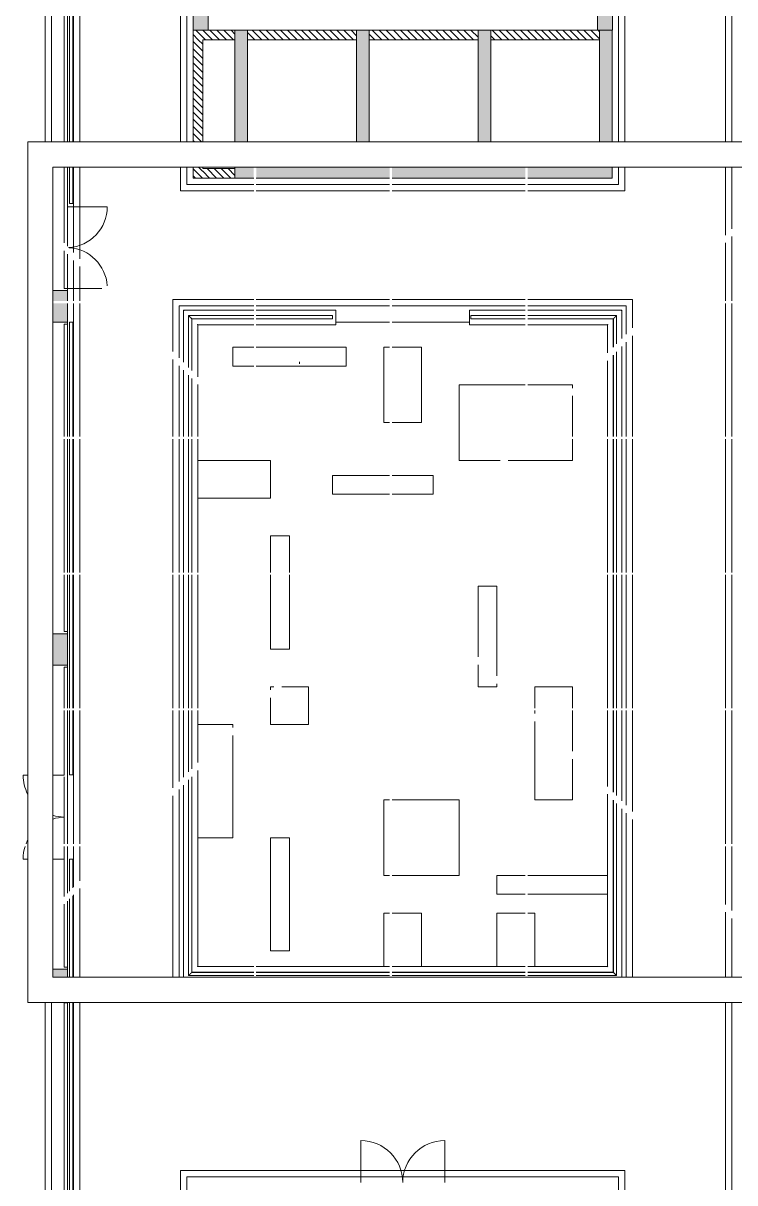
# Model space of a CAD drawing. Header units: millimetres. Extents: x -106145 to 154907, y -84585 to 152038.
# Drawn here: x 8336 to 25314, y 5014 to 32672 of the extents above; entities that cross this region are included whole.
import ezdxf

# ---------------------------------------------------------------- set-up
doc = ezdxf.new("R2010")
doc.units = ezdxf.units.MM
for name, color, linetype, lineweight in [('A-DOOR', 31, 'Continuous', 5), ('A-FLOR', 192, 'Continuous', 5), ('A-FLOR-HRAL', 11, 'Continuous', 5), ('A-GLAZ', 151, 'Continuous', 5), ('A-GLAZ-CWMG', 51, 'Continuous', 5), ('A-WALL', 113, 'Continuous', 5), ('A-WALL-PATT', 111, 'Continuous', 5), ('S-COLS', 52, 'Continuous', 5)]:
    doc.layers.add(name, color=color, linetype=linetype, lineweight=lineweight)
pattern_1 = [(315, (0, 0), (84.18955, 84.18955), [])]

# ---------------------------------------------------------------- blocks, each defined once
blk = doc.blocks.new('Top Rail Type - Top Rail_Internal_-5592937-Site Plan')
at = {"layer": 'A-FLOR-HRAL', "color": 41}
for p, q in [((13838, 21698), (12281, 21698)), ((12281, 21698), (12281, 20463)), ((12358, 21622), (13838, 21622)), ((12358, 20386), (12358, 21622)), ((15714, 21698), (13898, 21698)), ((13898, 21622), (15714, 21622)), ((20315, 21698), (19019, 21698)), ((19019, 21622), (20315, 21622)), ((22492, 21698), (20374, 21698)), ((20374, 21622), (22416, 21622)), ((22416, 21622), (22416, 20947)), ((22492, 21023), (22492, 21698)), ((22416, 20758), (22416, 18811)), ((22492, 18811), (22492, 20834)), ((12281, 20273), (12281, 18811)), ((12358, 18811), (12358, 20197)), ((12281, 18751), (12281, 15573)), ((12358, 15573), (12358, 18751)), ((22416, 18751), (22416, 15573)), ((22492, 15573), (22492, 18751)), ((12281, 15513), (12281, 12334)), ((12358, 12334), (12358, 15513)), ((22416, 15513), (22416, 12334)), ((22492, 12334), (22492, 15513)), ((12281, 12275), (12281, 10813)), ((12358, 10889), (12358, 12275)), ((22416, 12275), (22416, 10328)), ((22492, 10252), (22492, 12275)), ((12281, 10623), (12281, 5957)), ((12358, 6033), (12358, 10699)), ((22416, 10139), (22416, 6033)), ((22492, 5957), (22492, 10062)), ((12281, 5957), (13838, 5957)), ((13838, 6033), (12358, 6033)), ((17077, 6033), (13898, 6033)), ((13898, 5957), (17077, 5957)), ((20315, 6033), (17136, 6033)), ((17136, 5957), (20315, 5957)), ((22416, 6033), (20374, 6033)), ((20374, 5957), (22492, 5957))]:
    blk.add_line(p, q, dxfattribs=at)
at = {"layer": 'A-FLOR-HRAL', "color": 41, "flags": 128}
for points in [[(15714, 21698), (15714, 21697), (15714, 21695), (15714, 21691), (15714, 21686), (15714, 21679), (15714, 21672), (15714, 21664), (15714, 21656), (15714, 21648), (15714, 21641), (15714, 21635), (15714, 21629), (15714, 21625), (15714, 21623), (15714, 21622)], [(19019, 21622), (19019, 21623), (19019, 21625), (19019, 21629), (19019, 21635), (19019, 21641), (19019, 21648), (19019, 21656), (19019, 21664), (19019, 21672), (19019, 21679), (19019, 21686), (19019, 21691), (19019, 21695), (19019, 21697), (19019, 21698)]]:
    blk.add_lwpolyline(points, dxfattribs=at)
at = {"layer": 'A-FLOR-HRAL', "color": 41}
for points in [[(12281, 21698), (12281, 21698), (12282, 21698), (12284, 21695), (12288, 21692), (12291, 21688), (12294, 21686), (12297, 21683), (12300, 21679), (12304, 21676), (12308, 21672), (12312, 21668), (12315, 21664), (12319, 21660), (12323, 21656), (12327, 21652), (12331, 21648), (12335, 21645), (12339, 21641), (12342, 21638), (12345, 21635), (12348, 21632), (12351, 21628), (12354, 21625), (12357, 21623), (12358, 21622), (12358, 21622)], [(22492, 21698), (22492, 21698), (22491, 21698), (22489, 21695), (22485, 21692), (22482, 21688), (22479, 21686), (22476, 21683), (22473, 21679), (22469, 21676), (22466, 21672), (22462, 21668), (22458, 21664), (22454, 21660), (22450, 21656), (22446, 21652), (22442, 21648), (22438, 21645), (22435, 21641), (22431, 21638), (22428, 21635), (22425, 21632), (22422, 21628), (22419, 21625), (22416, 21623), (22416, 21622), (22416, 21622)], [(12281, 5957), (12281, 5957), (12282, 5958), (12284, 5960), (12288, 5963), (12291, 5967), (12294, 5970), (12297, 5973), (12300, 5976), (12304, 5980), (12308, 5983), (12312, 5987), (12315, 5991), (12319, 5995), (12323, 5999), (12327, 6003), (12331, 6007), (12335, 6011), (12339, 6014), (12342, 6018), (12345, 6021), (12348, 6023), (12351, 6027), (12354, 6030), (12357, 6033), (12358, 6033), (12358, 6033)], [(22492, 5957), (22492, 5957), (22491, 5958), (22489, 5960), (22485, 5963), (22482, 5967), (22479, 5970), (22476, 5973), (22473, 5976), (22469, 5980), (22466, 5983), (22462, 5987), (22458, 5991), (22454, 5995), (22450, 5999), (22446, 6003), (22442, 6007), (22438, 6011), (22435, 6014), (22431, 6018), (22428, 6021), (22425, 6023), (22422, 6027), (22419, 6030), (22416, 6033), (22416, 6033), (22416, 6033)]]:
    blk.add_open_spline(points, degree=3, knots=[0, 0, 0, 0, 0.066667, 0.133333, 0.2, 0.233333, 0.266667, 0.3, 0.333333, 0.366667, 0.4, 0.433333, 0.466667, 0.5, 0.533333, 0.566667, 0.6, 0.633333, 0.666667, 0.7, 0.733333, 0.766667, 0.8, 0.866667, 0.933333, 1, 1, 1, 1], dxfattribs=at)
blk = doc.blocks.new('Top Rail Type - Top Rail_Internal_-V54-Site Plan')
at = {"layer": 'A-FLOR-HRAL', "color": 41}
for p, q in [((12281, 21699), (12281, 20463)), ((13838, 21699), (12281, 21699)), ((12358, 21621), (12358, 20386)), ((13838, 21621), (12358, 21621)), ((15714, 21699), (13898, 21699)), ((15714, 21621), (13898, 21621)), ((20315, 21699), (19019, 21699)), ((20315, 21621), (19019, 21621)), ((22492, 21699), (20374, 21699)), ((22415, 21621), (20374, 21621)), ((22415, 20947), (22415, 21621)), ((22492, 21024), (22492, 21699)), ((22415, 18811), (22415, 20757)), ((22492, 18811), (22492, 20834)), ((12281, 20274), (12281, 18811)), ((12358, 20196), (12358, 18811)), ((12281, 18751), (12281, 15573)), ((12358, 18751), (12358, 15573)), ((22415, 15573), (22415, 18751)), ((22492, 15573), (22492, 18751)), ((12281, 15513), (12281, 12334)), ((12358, 15513), (12358, 12334)), ((22415, 12334), (22415, 15513)), ((22492, 12334), (22492, 15513)), ((12281, 12275), (12281, 10812)), ((12358, 12275), (12358, 10890)), ((22415, 10329), (22415, 12275)), ((22492, 10251), (22492, 12275)), ((12281, 10623), (12281, 5956)), ((12358, 10700), (12358, 6034)), ((22415, 6034), (22415, 10139)), ((22492, 5956), (22492, 10062)), ((12281, 5956), (13838, 5956)), ((12358, 6034), (13838, 6034)), ((13898, 6034), (17077, 6034)), ((13898, 5956), (17077, 5956)), ((17136, 6034), (20315, 6034)), ((17136, 5956), (20315, 5956)), ((20374, 6034), (22415, 6034)), ((20374, 5956), (22492, 5956))]:
    blk.add_line(p, q, dxfattribs=at)
blk = doc.blocks.new('Rectangular Mullion - 50 x 75mm-14683533-Site Plan')
at = {"layer": 'A-GLAZ-CWMG', "color": 41}
for p, q in [((9314, 10160), (9314, 11425)), ((9389, 11425), (9389, 10160)), ((9389, 10160), (9314, 10160))]:
    blk.add_line(p, q, dxfattribs=at)
blk = doc.blocks.new('Rectangular Mullion - 50 x 75mm-14683521-Site Plan')
at = {"layer": 'A-GLAZ-CWMG', "color": 41}
for p, q in [((9314, 13096), (9314, 14693)), ((9389, 14693), (9389, 13096)), ((9314, 12735), (9314, 13037)), ((9389, 13037), (9389, 12735))]:
    blk.add_line(p, q, dxfattribs=at)
blk = doc.blocks.new('Rectangular Mullion - 50 x 75mm-14683510-Site Plan')
at = {"layer": 'A-GLAZ-CWMG', "color": 41}
for p, q in [((9314, 14735), (9314, 16050)), ((9389, 16050), (9389, 14735))]:
    blk.add_line(p, q, dxfattribs=at)
blk = doc.blocks.new('Rectangular Mullion - 50 x 75mm-16183546-Site Plan')
at = {"layer": 'A-GLAZ-CWMG', "color": 41}
for p, q in [((9314, 5123), (9314, 6273)), ((9389, 6273), (9389, 5123))]:
    blk.add_line(p, q, dxfattribs=at)
blk = doc.blocks.new('M_Door-Curtain-Wall-Double-Glass - M_Door-Curtain-Wall-Double-Glass-14620625-Site Plan')
at = {"layer": 'A-DOOR', "color": 41}
for p, q in [((-1000, 50.8), (-1000, 1050.8)), ((1000, 50.8), (1000, 1050.8))]:
    blk.add_line(p, q, dxfattribs=at)
for centre, start, end in [((-1000, 50.8), 0, 90), ((1000, 50.8), 90, 180)]:
    blk.add_arc(centre, 1000, start, end, dxfattribs=at)
blk = doc.blocks.new('Rectangular Mullion - 50 x 75mm-16183593-Site Plan')
at = {"layer": 'A-GLAZ-CWMG', "color": 41}
for p, q in [((9314, 18160), (9314, 18953)), ((9389, 18953), (9389, 18160)), ((9389, 18160), (9314, 18160))]:
    blk.add_line(p, q, dxfattribs=at)
blk = doc.blocks.new('Rectangular Mullion - 50 x 75mm-V62-Site Plan')
at = {"layer": 'A-GLAZ-CWMG', "color": 41}
for p, q in [((9314, 27430), (9314, 28295)), ((9389, 28295), (9389, 27355)), ((9314, 26345), (9314, 27240)), ((9389, 27165), (9389, 26345)), ((9389, 26345), (9314, 26345))]:
    blk.add_line(p, q, dxfattribs=at)
blk = doc.blocks.new('Rectangular Mullion - 50 x 75mm-V63-Site Plan')
at = {"layer": 'A-GLAZ-CWMG', "color": 41}
for p, q in [((9314, 22811), (9314, 23553)), ((9389, 23553), (9389, 22811)), ((9314, 22403), (9314, 22751)), ((9389, 22751), (9389, 22403))]:
    blk.add_line(p, q, dxfattribs=at)
blk = doc.blocks.new('Walls 75 - Walls 50-8505610-Site Plan')
at = {"layer": 'A-WALL-PATT'}
blk.add_hatch(color=90, dxfattribs=at).paths.add_polyline_path([(12409, 28505), (12748, 28505), (12748, 34505), (12389, 34505), (12389, 28505)], flags=0)
at = {"layer": 'A-WALL', "color": 41}
for p, q in [((12389, 28505), (12389, 34505)), ((12748, 34505), (12748, 28505))]:
    blk.add_line(p, q, dxfattribs=at)
blk = doc.blocks.new('Walls 76 - Walls 50-8505631-Site Plan')
at = {"layer": 'A-WALL-PATT'}
blk.add_hatch(color=90, dxfattribs=at).paths.add_polyline_path([(22035, 28505), (22394, 28505), (22394, 34505), (22035, 34505), (22035, 29106)], flags=0)
at = {"layer": 'A-WALL', "color": 41}
for p, q in [((22035, 28505), (22035, 34505)), ((22389, 34505), (22394, 34505)), ((22394, 34505), (22394, 28505)), ((22389, 28505), (22394, 28505))]:
    blk.add_line(p, q, dxfattribs=at)
blk = doc.blocks.new('Floors 3 - Floors 2-8514447-Site Plan')
at = {"layer": 'A-FLOR', "color": 41}
for p, q in [((13838, 21825), (12159, 21825)), ((12159, 21825), (12159, 20585)), ((15797, 21825), (13898, 21825)), ((15797, 21825), (15797, 21815)), ((15797, 21815), (15797, 21490)), ((20315, 21825), (18981, 21825)), ((18981, 21815), (18981, 21825)), ((18981, 21815), (18981, 21490)), ((22619, 21825), (20374, 21825)), ((22619, 21150), (22619, 21825)), ((12504, 21480), (13838, 21480)), ((12504, 20240), (12504, 21480)), ((13898, 21480), (15797, 21480)), ((15797, 21490), (15797, 21480)), ((18981, 21480), (18981, 21490)), ((18981, 21480), (20315, 21480)), ((20374, 21480), (22274, 21480)), ((22274, 21480), (22274, 20808)), ((22619, 18811), (22619, 20961)), ((22274, 20616), (22274, 18811)), ((12159, 20396), (12159, 18811)), ((12504, 18811), (12504, 20051)), ((12159, 18751), (12159, 15573)), ((12504, 15573), (12504, 18751)), ((22274, 18751), (22274, 15573)), ((22619, 15573), (22619, 18751)), ((12159, 15513), (12159, 12334)), ((12504, 12334), (12504, 15513)), ((22274, 15513), (22274, 12334)), ((22619, 12334), (22619, 15513)), ((12159, 12275), (12159, 10690)), ((12504, 11035), (12504, 12275)), ((22274, 12275), (22274, 10470)), ((22619, 10125), (22619, 12275)), ((12504, 6175), (12504, 10846)), ((12159, 10501), (12159, 5915)), ((22274, 10281), (22274, 6175)), ((22619, 5915), (22619, 9936)), ((13838, 6175), (12504, 6175)), ((17077, 6175), (13898, 6175)), ((20315, 6175), (17136, 6175)), ((22274, 6175), (20374, 6175))]:
    blk.add_line(p, q, dxfattribs=at)
for points, knots in [([(12159, 21825), (12159, 21825), (12159, 21825), (12159, 21824), (12160, 21824), (12161, 21823), (12161, 21823), (12162, 21822), (12163, 21821), (12164, 21820), (12164, 21820), (12165, 21819), (12167, 21817), (12168, 21816), (12169, 21815)], [0.5, 0.5, 0.5, 0.5, 0.5833333, 0.625, 0.6666667, 0.7083333, 0.7291667, 0.75, 0.7916667, 0.8333333, 0.8541667, 0.875, 0.9166667, 1, 1, 1, 1]), ([(22619, 21825), (22619, 21825), (22619, 21825), (22618, 21824), (22617, 21824), (22617, 21823), (22616, 21823), (22616, 21822), (22615, 21821), (22614, 21820), (22613, 21820), (22612, 21819), (22611, 21817), (22610, 21816), (22609, 21815)], [0.5, 0.5, 0.5, 0.5, 0.5833333, 0.625, 0.6666667, 0.7083333, 0.7291667, 0.75, 0.7916667, 0.8333333, 0.8541667, 0.875, 0.9166667, 1, 1, 1, 1]), ([(12494, 21490), (12495, 21489), (12496, 21488), (12498, 21486), (12499, 21485), (12499, 21485), (12500, 21484), (12501, 21483), (12501, 21483), (12502, 21482), (12502, 21481), (12503, 21481), (12504, 21480), (12504, 21480), (12504, 21480)], [0, 0, 0, 0, 0.0833333, 0.125, 0.1666667, 0.1875, 0.2083333, 0.25, 0.2708333, 0.2916667, 0.3333333, 0.375, 0.4166667, 0.5, 0.5, 0.5, 0.5]), ([(22284, 21490), (22283, 21489), (22282, 21488), (22280, 21486), (22279, 21485), (22278, 21485), (22277, 21484), (22277, 21483), (22276, 21483), (22276, 21482), (22275, 21481), (22274, 21481), (22274, 21480), (22274, 21480), (22274, 21480)], [0, 0, 0, 0, 0.0833333, 0.125, 0.1666667, 0.1875, 0.2083333, 0.25, 0.2708333, 0.2916667, 0.3333333, 0.375, 0.4166667, 0.5, 0.5, 0.5, 0.5]), ([(12494, 6165), (12495, 6166), (12496, 6167), (12498, 6169), (12499, 6170), (12499, 6171), (12500, 6171), (12501, 6172), (12501, 6173), (12502, 6173), (12502, 6174), (12503, 6174), (12504, 6175), (12504, 6175), (12504, 6175)], [0, 0, 0, 0, 0.0833333, 0.125, 0.1666667, 0.1875, 0.2083333, 0.25, 0.2708333, 0.2916667, 0.3333333, 0.375, 0.4166667, 0.5, 0.5, 0.5, 0.5]), ([(22284, 6165), (22283, 6166), (22282, 6167), (22280, 6169), (22279, 6170), (22278, 6171), (22277, 6171), (22277, 6172), (22276, 6173), (22276, 6173), (22275, 6174), (22274, 6174), (22274, 6175), (22274, 6175), (22274, 6175)], [0, 0, 0, 0, 0.0833333, 0.125, 0.1666667, 0.1875, 0.2083333, 0.25, 0.2708333, 0.2916667, 0.3333333, 0.375, 0.4166667, 0.5, 0.5, 0.5, 0.5])]:
    blk.add_open_spline(points, degree=3, knots=knots, dxfattribs=at)
blk = doc.blocks.new('Rectangular Mullion - 50 x 75mm-V64-Site Plan')
at = {"layer": 'A-GLAZ-CWMG', "color": 41}
for p, q in [((9314, 29839), (9314, 30595)), ((9389, 30595), (9389, 29839))]:
    blk.add_line(p, q, dxfattribs=at)
blk = doc.blocks.new('Rectangular Mullion - 50 x 75mm-16183557-Site Plan')
at = {"layer": 'A-GLAZ-CWMG', "color": 41}
for p, q in [((9314, 9310), (9389, 9310)), ((9314, 8573), (9314, 9310)), ((9389, 9310), (9389, 8573))]:
    blk.add_line(p, q, dxfattribs=at)
blk = doc.blocks.new('Rectangular Mullion - 50 x 75mm-14683534-Site Plan')
at = {"layer": 'A-GLAZ-CWMG', "color": 41}
for p, q in [((9314, 11845), (9314, 12735)), ((9389, 12735), (9389, 11920)), ((9314, 11425), (9314, 11656)), ((9389, 11731), (9389, 11425))]:
    blk.add_line(p, q, dxfattribs=at)
blk = doc.blocks.new('Rectangular Mullion - 50 x 75mm-V84-Site Plan')
at = {"layer": 'A-GLAZ-CWMG', "color": 41}
for p, q in [((9314, 19572), (9314, 20103)), ((9389, 20103), (9389, 19572)), ((9314, 18953), (9314, 19513)), ((9389, 19513), (9389, 18953))]:
    blk.add_line(p, q, dxfattribs=at)
blk = doc.blocks.new('Rectangular Mullion - 50 x 75mm-14683511-Site Plan')
at = {"layer": 'A-GLAZ-CWMG', "color": 41}
for p, q in [((9314, 17310), (9389, 17310)), ((9314, 16334), (9314, 17310)), ((9389, 17310), (9389, 16334)), ((9314, 16050), (9314, 16275)), ((9389, 16275), (9389, 16050))]:
    blk.add_line(p, q, dxfattribs=at)
blk = doc.blocks.new('Top Rail Type - Top Rail_Internal_-14625987-Site Plan')
at = {"layer": 'A-FLOR-HRAL', "color": 41}
for p, q in [((9441, 8735), (9441, 7973)), ((9517, 8049), (9517, 8735)), ((9441, 7783), (9441, 5915)), ((9517, 5915), (9517, 7859)), ((9441, 5315), (9441, -1965)), ((9517, -1965), (9517, 5315))]:
    blk.add_line(p, q, dxfattribs=at)
at = {"layer": 'A-FLOR-HRAL', "color": 41, "flags": 128}
for points in [[(9441, 8735), (9442, 8735), (9444, 8735), (9448, 8735), (9454, 8735), (9460, 8735), (9467, 8735), (9475, 8735), (9483, 8735), (9491, 8735), (9498, 8735), (9505, 8735), (9510, 8735), (9514, 8735), (9516, 8735), (9517, 8735)], [(9517, -1965), (9516, -1965), (9514, -1965), (9510, -1965), (9505, -1965), (9498, -1965), (9491, -1965), (9483, -1965), (9475, -1965), (9467, -1965), (9460, -1965), (9454, -1965), (9448, -1965), (9444, -1965), (9442, -1965), (9441, -1965)]]:
    blk.add_lwpolyline(points, dxfattribs=at)
blk = doc.blocks.new('Top Rail Type - Top Rail_Internal_-V86-Site Plan')
at = {"layer": 'A-FLOR-HRAL', "color": 41}
for p, q in [((9440, 7972), (9440, 8735)), ((9518, 8049), (9518, 8735)), ((9440, 5915), (9440, 7782)), ((9518, 5915), (9518, 7860)), ((9440, -1965), (9440, 5315)), ((9518, -1965), (9518, 5315))]:
    blk.add_line(p, q, dxfattribs=at)
blk = doc.blocks.new('Top Rail Type - Top Rail_Internal_-14626234-Site Plan')
at = {"layer": 'A-FLOR-HRAL', "color": 41}
for p, q in [((9441, 21545), (9441, 18811)), ((9517, 18811), (9517, 21545)), ((9441, 18751), (9441, 15573)), ((9517, 15573), (9517, 18751)), ((9441, 15513), (9441, 12334)), ((9517, 12334), (9517, 15513)), ((9441, 12275), (9441, 10745)), ((9517, 10745), (9517, 12275))]:
    blk.add_line(p, q, dxfattribs=at)
at = {"layer": 'A-FLOR-HRAL', "color": 41, "flags": 128}
for points in [[(9441, 21545), (9442, 21545), (9444, 21545), (9448, 21545), (9454, 21545), (9460, 21545), (9467, 21545), (9475, 21545), (9483, 21545), (9491, 21545), (9498, 21545), (9505, 21545), (9510, 21545), (9514, 21545), (9516, 21545), (9517, 21545)], [(9517, 10745), (9516, 10745), (9514, 10745), (9510, 10745), (9505, 10745), (9498, 10745), (9491, 10745), (9483, 10745), (9475, 10745), (9467, 10745), (9460, 10745), (9454, 10745), (9448, 10745), (9444, 10745), (9442, 10745), (9441, 10745)]]:
    blk.add_lwpolyline(points, dxfattribs=at)
blk = doc.blocks.new('Top Rail Type - Top Rail_Internal_-V87-Site Plan')
at = {"layer": 'A-FLOR-HRAL', "color": 41}
for p, q in [((9440, 18811), (9440, 21545)), ((9518, 18811), (9518, 21545)), ((9440, 15573), (9440, 18751)), ((9518, 15573), (9518, 18751)), ((9440, 12334), (9440, 15513)), ((9518, 12334), (9518, 15513)), ((9440, 10745), (9440, 12275)), ((9518, 10745), (9518, 12275))]:
    blk.add_line(p, q, dxfattribs=at)
blk = doc.blocks.new('M_Door-Curtain-Wall-Double-Storefront - M_Door-Curtain-Wall-Double-Storefront-16183676-Site Plan')
at = {"layer": 'A-DOOR', "color": 41}
for p, q in [((-975, 37), (-975, 991)), ((975, 37), (975, 858))]:
    blk.add_line(p, q, dxfattribs=at)
for centre, start, end in [((-975, 16), 3.033, 90), ((975, 16), 93.8033, 176.1967)]:
    blk.add_arc(centre, 975, start, end, dxfattribs=at)
blk = doc.blocks.new('Rectangular Mullion - 50 x 75mm-V88-Site Plan')
at = {"layer": 'A-GLAZ-CWMG', "color": 41}
for p, q in [((9314, 28295), (9314, 29239)), ((9389, 29239), (9389, 28295))]:
    blk.add_line(p, q, dxfattribs=at)
blk = doc.blocks.new('M_Door-Curtain-Wall-Double-Storefront - M_Door-Curtain-Wall-Double-Storefront-16183677-Site Plan')
at = {"layer": 'A-DOOR', "color": 41}
for p, q in [((-1000, -37), (-1000, -308)), ((1000, -37), (1000, -308)), ((-1000, -908), (-1000, -1016)), ((1000, -908), (1000, -1016))]:
    blk.add_line(p, q, dxfattribs=at)
for centre, start, end in [((-1000, -16), 342.8765, 358.7317), ((1000, -16), 181.2683, 197.1235), ((-1000, -16), 270, 296.6112), ((1000, -16), 243.3888, 248.7072), ((1000, -16), 252.3104, 270)]:
    blk.add_arc(centre, 1000, start, end, dxfattribs=at)
blk = doc.blocks.new('Rectangular Mullion - 50 x 75mm-16183586-Site Plan')
at = {"layer": 'A-GLAZ-CWMG', "color": 41}
for p, q in [((9314, 25495), (9389, 25495)), ((9314, 24703), (9314, 25495)), ((9389, 25495), (9389, 24703))]:
    blk.add_line(p, q, dxfattribs=at)
blk = doc.blocks.new('Top Rail Type - Top Rail_Internal_-14695291-Site Plan')
at = {"layer": 'A-FLOR-HRAL', "color": 41}
for p, q in [((9441, 29435), (9441, 25839)), ((9517, 25839), (9517, 29435)), ((9441, 25239), (9441, 24370)), ((9517, 24370), (9517, 25239))]:
    blk.add_line(p, q, dxfattribs=at)
at = {"layer": 'A-FLOR-HRAL', "color": 41, "flags": 128}
for points in [[(9441, 29435), (9442, 29435), (9444, 29435), (9448, 29435), (9454, 29435), (9460, 29435), (9467, 29435), (9475, 29435), (9483, 29435), (9491, 29435), (9498, 29435), (9505, 29435), (9510, 29435), (9514, 29435), (9516, 29435), (9517, 29435)], [(9517, 24370), (9516, 24370), (9514, 24370), (9510, 24370), (9505, 24370), (9498, 24370), (9491, 24370), (9483, 24370), (9475, 24370), (9467, 24370), (9460, 24370), (9454, 24370), (9448, 24370), (9444, 24370), (9442, 24370), (9441, 24370)]]:
    blk.add_lwpolyline(points, dxfattribs=at)
blk = doc.blocks.new('Top Rail Type - Top Rail_Internal_-V89-Site Plan')
at = {"layer": 'A-FLOR-HRAL', "color": 41}
for p, q in [((9440, 25839), (9440, 29435)), ((9518, 25839), (9518, 29435)), ((9440, 24370), (9440, 25239)), ((9518, 24370), (9518, 25239))]:
    blk.add_line(p, q, dxfattribs=at)
blk = doc.blocks.new('Skylight_System - Pinnacle 350 - 5_12-16411242-Site Plan')
at = {"layer": 'A-GLAZ', "color": 41}
for p, q in [((11214, 11214), (-9310, 11214)), ((-9310, 11214), (-9310, -6486)), ((11214, -6486), (11214, 11214)), ((-8710, -5886), (-8710, 10614)), ((-8710, 10614), (10614, 10614)), ((10614, 10614), (10614, -5886)), ((-4068, 0), (-4015, 0)), ((10614, -5886), (-8710, -5886)), ((-9310, -6486), (11214, -6486))]:
    blk.add_line(p, q, dxfattribs=at)
blk = doc.blocks.new('MM-HOSPITAL A _ B BLOCK-2022_11_05_CENTRAL_rvt-1-Site Plan')
at = {"layer": 'A-WALL-PATT'}
h = blk.add_hatch(dxfattribs=at)
h.set_pattern_fill('FP_19', color=90, style=0, pattern_type=2)
h.set_pattern_definition(pattern_1)
h.paths.add_polyline_path([(12619, 32275), (13389, 32275), (13389, 32505), (12389, 32505), (12389, 32275), (12409, 32275)], flags=0)
for points in [[(13689, 29839), (13689, 32505), (13389, 32505), (13389, 29839), (13632, 29839)], [(16289, 29839), (16589, 29839), (16589, 32505), (16289, 32505), (16289, 30339)], [(19189, 29839), (19489, 29839), (19489, 32505), (19189, 32505), (19189, 30339)], [(22332, 29839), (22389, 29839), (22389, 32505), (22089, 32505), (22089, 29839)]]:
    blk.add_hatch(color=254, dxfattribs=at).paths.add_polyline_path(points, flags=0)
h = blk.add_hatch(dxfattribs=at)
h.set_pattern_fill('FP_19', color=90, style=0, pattern_type=2)
h.set_pattern_definition(pattern_1)
h.paths.add_polyline_path([(15560, 32275), (16289, 32275), (16289, 32505), (13689, 32505), (13689, 32275)], flags=0)
h = blk.add_hatch(dxfattribs=at)
h.set_pattern_fill('FP_19', color=90, style=0, pattern_type=2)
h.set_pattern_definition(pattern_1)
h.paths.add_polyline_path([(17660, 32275), (19189, 32275), (19189, 32505), (16589, 32505), (16589, 32275)], flags=0)
h = blk.add_hatch(dxfattribs=at)
h.set_pattern_fill('FP_19', color=90, style=0, pattern_type=2)
h.set_pattern_definition(pattern_1)
h.paths.add_polyline_path([(21861, 32275), (22089, 32275), (22089, 32505), (19489, 32505), (19489, 32275), (19761, 32275)], flags=0)
h = blk.add_hatch(dxfattribs=at)
h.set_pattern_fill('FP_19', color=90, style=0, pattern_type=2)
h.set_pattern_definition(pattern_1)
h.paths.add_polyline_path([(12409, 28975), (12619, 28975), (12616, 29239), (12389, 29239), (12389, 28975)], flags=0)
h.paths.add_polyline_path([(12389, 29839), (12619, 29839), (12619, 32275), (12389, 32275), (12389, 30339)], flags=0)
h = blk.add_hatch(dxfattribs=at)
h.set_pattern_fill('FP_19', color=90, style=0, pattern_type=2)
h.set_pattern_definition(pattern_1)
h.paths.add_polyline_path([(12619, 28975), (13389, 28975), (13389, 29205), (12619, 29205)], flags=0)
h = blk.add_hatch(color=254, dxfattribs=at)
h.paths.add_polyline_path([(13389, 28975), (13838, 28975), (13838, 29239), (13389, 29239), (13389, 29205)], flags=0)
h.paths.add_polyline_path([(22389, 28975), (22389, 29239), (20374, 29239), (20374, 28975), (21861, 28975)], flags=0)
h.paths.add_polyline_path([(13898, 28975), (17077, 28975), (17077, 29239), (13898, 29239), (13898, 29001)], flags=0)
h.paths.add_polyline_path([(19761, 28975), (20315, 28975), (20315, 29239), (17136, 29239), (17136, 28975)], flags=0)
at = {"layer": 'S-COLS'}
h = blk.add_hatch(color=256, dxfattribs=at)
h.paths.add_polyline_path([(9043, 25545), (9389, 25545), (9389, 25989), (9043, 25989)], flags=0)
h.paths.add_polyline_path([(9043, 26049), (9389, 26049), (9389, 26295), (9043, 26295)], flags=0)
for points in [[(9043, 17360), (9389, 17360), (9389, 18110), (9043, 18110)], [(9043, 9915), (9389, 9915), (9389, 10110), (9043, 10110), (9043, 9923)]]:
    blk.add_hatch(color=256, dxfattribs=at).paths.add_polyline_path(points, flags=0)
at = {"layer": 'A-FLOR', "color": 41}
for p, q in [((9539, 52920), (9539, 29839)), ((25239, 29839), (25239, 52920)), ((9689, 29839), (9689, 52770)), ((25089, 52770), (25089, 29839)), ((8859, 33435), (8859, 29839)), ((8859, 29839), (8859, 33435)), ((9009, 29839), (9009, 33435)), ((9009, 33435), (9009, 29839)), ((12089, 33255), (12089, 29839)), ((22689, 29839), (22689, 33255)), ((12239, 29839), (12239, 33105)), ((22539, 33105), (22539, 29839)), ((16289, 32505), (16289, 32509)), ((16289, 32509), (16589, 32509)), ((16589, 32509), (16589, 32505)), ((9539, 29239), (9539, 27205)), ((9689, 27055), (9689, 29239)), ((12089, 29239), (12089, 28675)), ((12239, 28825), (12239, 29239)), ((22539, 29239), (22539, 28825)), ((22689, 28675), (22689, 29239)), ((25089, 29239), (25089, 27620)), ((25239, 27770), (25239, 29239)), ((13838, 28825), (12239, 28825)), ((17077, 28825), (13898, 28825)), ((20315, 28825), (17136, 28825)), ((22539, 28825), (20374, 28825)), ((12089, 28675), (13838, 28675)), ((13898, 28675), (17077, 28675)), ((17136, 28675), (20315, 28675)), ((20374, 28675), (22689, 28675)), ((25089, 27431), (25089, 26049)), ((25239, 26049), (25239, 27581)), ((9539, 27015), (9539, 26049)), ((9689, 26049), (9689, 26865)), ((9389, 26295), (9389, 26345)), ((13838, 26080), (11904, 26080)), ((11904, 26080), (11904, 24840)), ((17077, 26080), (13898, 26080)), ((20315, 26080), (17136, 26080)), ((22874, 26080), (20374, 26080)), ((22874, 25405), (22874, 26080)), ((9539, 25989), (9539, 22811)), ((9689, 22811), (9689, 25989)), ((12054, 25930), (13838, 25930)), ((12054, 24690), (12054, 25930)), ((13898, 25930), (17077, 25930)), ((17136, 25930), (20315, 25930)), ((20374, 25930), (22724, 25930)), ((22724, 25930), (22724, 25255)), ((25089, 25989), (25089, 22811)), ((25239, 22811), (25239, 25989)), ((9389, 25495), (9389, 25545)), ((15797, 25545), (17077, 25545)), ((17136, 25545), (18981, 25545)), ((22874, 22811), (22874, 25216)), ((13339, 24495), (13339, 24945)), ((13339, 24945), (13838, 24945)), ((13339, 24945), (13339, 24495)), ((13838, 24945), (13339, 24945)), ((13898, 24945), (16039, 24945)), ((16039, 24945), (13898, 24945)), ((16039, 24945), (16039, 24495)), ((16039, 24495), (16039, 24945)), ((16939, 23145), (16939, 24945)), ((16939, 24945), (17077, 24945)), ((16939, 24945), (16939, 23145)), ((17077, 24945), (16939, 24945)), ((17136, 24945), (17839, 24945)), ((17839, 24945), (17136, 24945)), ((17839, 24945), (17839, 23145)), ((17839, 23145), (17839, 24945)), ((22724, 25066), (22724, 22811)), ((11904, 24650), (11904, 22811)), ((12054, 22811), (12054, 24500)), ((13838, 24495), (13339, 24495)), ((13339, 24495), (13838, 24495)), ((16039, 24495), (13898, 24495)), ((13898, 24495), (16039, 24495)), ((18739, 22245), (18739, 24045)), ((18739, 24045), (20315, 24045)), ((18739, 24045), (18739, 22245)), ((20315, 24045), (18739, 24045)), ((20374, 24045), (21439, 24045)), ((21439, 24045), (20374, 24045)), ((21439, 24045), (21439, 23970)), ((21439, 23970), (21439, 24045)), ((21439, 23781), (21439, 22811)), ((21439, 22811), (21439, 23781)), ((17077, 23145), (16939, 23145)), ((16939, 23145), (17077, 23145)), ((17839, 23145), (17136, 23145)), ((17136, 23145), (17839, 23145)), ((9539, 22751), (9539, 19572)), ((9689, 19572), (9689, 22751)), ((11904, 22751), (11904, 19572)), ((12054, 19572), (12054, 22751)), ((21439, 22751), (21439, 22245)), ((21439, 22245), (21439, 22751)), ((22724, 22751), (22724, 19572)), ((22874, 19572), (22874, 22751)), ((25089, 22751), (25089, 19572)), ((25239, 19572), (25239, 22751)), ((12503, 22245), (14239, 22245)), ((14239, 22245), (12503, 22245)), ((14239, 22245), (14239, 21345)), ((14239, 21345), (14239, 22245)), ((19714, 22245), (18739, 22245)), ((18739, 22245), (19714, 22245)), ((21439, 22245), (19903, 22245)), ((19903, 22245), (21439, 22245)), ((15714, 21435), (15714, 21885)), ((15714, 21885), (17077, 21885)), ((15714, 21885), (15714, 21435)), ((17077, 21885), (15714, 21885)), ((17136, 21885), (18114, 21885)), ((18114, 21885), (17136, 21885)), ((18114, 21885), (18114, 21435)), ((18114, 21435), (18114, 21885)), ((14239, 21345), (12503, 21345)), ((12503, 21345), (14239, 21345)), ((17077, 21435), (15714, 21435)), ((15714, 21435), (17077, 21435)), ((18114, 21435), (17136, 21435)), ((17136, 21435), (18114, 21435)), ((14239, 19572), (14239, 20445)), ((14239, 20445), (14689, 20445)), ((14239, 20445), (14239, 19572)), ((14689, 20445), (14239, 20445)), ((14689, 20445), (14689, 19572)), ((14689, 19572), (14689, 20445)), ((9539, 19513), (9539, 16334)), ((9689, 16334), (9689, 19513)), ((11904, 19513), (11904, 16334)), ((12054, 16334), (12054, 19513)), ((14239, 17745), (14239, 19513)), ((14239, 19513), (14239, 17745)), ((14689, 19513), (14689, 17745)), ((14689, 17745), (14689, 19513)), ((22724, 19513), (22724, 16334)), ((22874, 16334), (22874, 19513)), ((25089, 19513), (25089, 16334)), ((25239, 16334), (25239, 19513)), ((19189, 17555), (19189, 19245)), ((19189, 19245), (19639, 19245)), ((19639, 19245), (19189, 19245)), ((19189, 19245), (19189, 17555)), ((19639, 19245), (19639, 17105)), ((19639, 17105), (19639, 19245)), ((9389, 18110), (9389, 18160)), ((14689, 17745), (14239, 17745)), ((14239, 17745), (14689, 17745)), ((9389, 17310), (9389, 17360)), ((19189, 16845), (19189, 17365)), ((19189, 17365), (19189, 16845)), ((19639, 16915), (19639, 16845)), ((19639, 16845), (19639, 16915)), ((14239, 16770), (14239, 16845)), ((14239, 16845), (14314, 16845)), ((14239, 16845), (14239, 16770)), ((14314, 16845), (14239, 16845)), ((14503, 16845), (15139, 16845)), ((15139, 16845), (14503, 16845)), ((15139, 16845), (15139, 15945)), ((15139, 15945), (15139, 16845)), ((19639, 16845), (19189, 16845)), ((19189, 16845), (19639, 16845)), ((20539, 16334), (20539, 16845)), ((20539, 16845), (21439, 16845)), ((20539, 16845), (20539, 16334)), ((21439, 16845), (20539, 16845)), ((21439, 16845), (21439, 16334)), ((21439, 16334), (21439, 16845)), ((14239, 15945), (14239, 16581)), ((14239, 16581), (14239, 15945)), ((9539, 16275), (9539, 13096)), ((9689, 13096), (9689, 16275)), ((11904, 16275), (11904, 14435)), ((12054, 14585), (12054, 16275)), ((20539, 16205), (20539, 16276)), ((20539, 16276), (20539, 16205)), ((21439, 16275), (21439, 15305)), ((21439, 15305), (21439, 16275)), ((22724, 16275), (22724, 14020)), ((22874, 13870), (22874, 16275)), ((25089, 16275), (25089, 13096)), ((25239, 13096), (25239, 16275)), ((12502, 15945), (13339, 15945)), ((13339, 15945), (12502, 15945)), ((13339, 15945), (13339, 15870)), ((13339, 15870), (13339, 15945)), ((15139, 15945), (14239, 15945)), ((14239, 15945), (15139, 15945)), ((20539, 14145), (20539, 16015)), ((20539, 16015), (20539, 14145)), ((13339, 15681), (13339, 13245)), ((13339, 13245), (13339, 15681)), ((21439, 15115), (21439, 14145)), ((21439, 14145), (21439, 15115)), ((9389, 14693), (9389, 14735)), ((12054, 9915), (12054, 14396)), ((11904, 14246), (11904, 9915)), ((16939, 12345), (16939, 14145)), ((16939, 14145), (17077, 14145)), ((16939, 14145), (16939, 12345)), ((17077, 14145), (16939, 14145)), ((17136, 14145), (18739, 14145)), ((18739, 14145), (17136, 14145)), ((18739, 14145), (18739, 12345)), ((18739, 12345), (18739, 14145)), ((21439, 14145), (20539, 14145)), ((20539, 14145), (21439, 14145)), ((22724, 13830), (22724, 9915)), ((22874, 9915), (22874, 13680)), ((9539, 13037), (9539, 12070)), ((9689, 12220), (9689, 13037)), ((13339, 13245), (12503, 13245)), ((12503, 13245), (13339, 13245)), ((14239, 10545), (14239, 13245)), ((14239, 13245), (14689, 13245)), ((14239, 13245), (14239, 10545)), ((14689, 13245), (14239, 13245)), ((14689, 13245), (14689, 10545)), ((14689, 10545), (14689, 13245)), ((25089, 13037), (25089, 11655)), ((25239, 11505), (25239, 13037)), ((17077, 12345), (16939, 12345)), ((16939, 12345), (17077, 12345)), ((18739, 12345), (17136, 12345)), ((17136, 12345), (18739, 12345)), ((19639, 11895), (19639, 12345)), ((19639, 12345), (20315, 12345)), ((19639, 12345), (19639, 11895)), ((20315, 12345), (19639, 12345)), ((20374, 12345), (22274, 12345)), ((22274, 12345), (20374, 12345)), ((9689, 9915), (9689, 12031)), ((20315, 11895), (19639, 11895)), ((19639, 11895), (20315, 11895)), ((22274, 11895), (20374, 11895)), ((20374, 11895), (22274, 11895)), ((9539, 11881), (9539, 9915)), ((16939, 10174), (16939, 11445)), ((16939, 11445), (17077, 11445)), ((16939, 11445), (16939, 10174)), ((17077, 11445), (16939, 11445)), ((17136, 11445), (17839, 11445)), ((17839, 11445), (17136, 11445)), ((17839, 11445), (17839, 10174)), ((17839, 10174), (17839, 11445)), ((19639, 10175), (19639, 11445)), ((19639, 11445), (20315, 11445)), ((19639, 11445), (19639, 10175)), ((20315, 11445), (19639, 11445)), ((20374, 11445), (20539, 11445)), ((20539, 11445), (20374, 11445)), ((20539, 11445), (20539, 10175)), ((20539, 10175), (20539, 11445)), ((25089, 11466), (25089, 9915)), ((25239, 9915), (25239, 11316)), ((14689, 10545), (14239, 10545)), ((14239, 10545), (14689, 10545)), ((9389, 10110), (9389, 10160)), ((8859, 9315), (8859, 2035)), ((8859, 2035), (8859, 9315)), ((9009, 2035), (9009, 9315)), ((9009, 9315), (9009, 2035)), ((9389, 9310), (9389, 9315)), ((9539, 9315), (9539, -6405)), ((9689, -6255), (9689, 9315)), ((25089, 9315), (25089, -6255)), ((25239, -6405), (25239, 9315)), ((22689, 5307), (12089, 5307)), ((12089, 5307), (12089, -2335)), ((22689, -2335), (22689, 5307)), ((12239, -2185), (12239, 5157)), ((12239, 5157), (22539, 5157)), ((22539, 5157), (22539, -2185))]:
    blk.add_line(p, q, dxfattribs=at)
at = {"layer": 'A-WALL', "color": 61, "lineweight": 18}
for p, q in [((13389, 32505), (12389, 32505)), ((12389, 32505), (12389, 32275)), ((13689, 32505), (13389, 32505)), ((16289, 32505), (13689, 32505)), ((16289, 32505), (16289, 29839)), ((16589, 32505), (16289, 32505)), ((16289, 32275), (16289, 32505)), ((19189, 32505), (16589, 32505)), ((19189, 32505), (19189, 29839)), ((19489, 32505), (19189, 32505)), ((19189, 32275), (19189, 32505)), ((22089, 32505), (19489, 32505)), ((22389, 32505), (22089, 32505)), ((22389, 29839), (22389, 32505)), ((12389, 32275), (12389, 29839)), ((12619, 32275), (13389, 32275)), ((12619, 29839), (12619, 32275)), ((13389, 32275), (13389, 29839)), ((13689, 29839), (13689, 32275)), ((13689, 32275), (16289, 32275)), ((16589, 29839), (16589, 32275)), ((16589, 32275), (19189, 32275)), ((19489, 29839), (19489, 32275)), ((19489, 32275), (22089, 32275)), ((22089, 32275), (22089, 29839)), ((12389, 29239), (12389, 28975)), ((12619, 29205), (12619, 29239)), ((13389, 29205), (12619, 29205)), ((13389, 29239), (13389, 29205)), ((22389, 28975), (22389, 29239)), ((12389, 28975), (12619, 28975)), ((12619, 28975), (13389, 28975)), ((13389, 28975), (13838, 28975)), ((13898, 28975), (17077, 28975)), ((17136, 28975), (20315, 28975)), ((20374, 28975), (22389, 28975))]:
    blk.add_line(p, q, dxfattribs=at)
at = {"layer": 'A-WALL', "color": 41}
for p, q in [((13389, 32275), (13389, 32505)), ((13689, 32505), (13689, 32275)), ((16589, 32505), (16589, 32275)), ((19489, 32505), (19489, 32275)), ((22089, 32275), (22089, 32505)), ((13389, 29205), (13389, 28975)), ((13389, 28975), (13389, 29205))]:
    blk.add_line(p, q, dxfattribs=at)
at = {"layer": 'S-COLS', "color": 41}
for p, q in [((9389, 26295), (9043, 26295)), ((9389, 26049), (9389, 26295)), ((9389, 25545), (9389, 25989)), ((9043, 25545), (9389, 25545)), ((9389, 18110), (9043, 18110)), ((9389, 17360), (9389, 18110)), ((9043, 17360), (9389, 17360)), ((9389, 10110), (9043, 10110)), ((9389, 9915), (9389, 10110))]:
    blk.add_line(p, q, dxfattribs=at)
at = {"color": 253, "lineweight": 5}
for name, p in [('Walls 75 - Walls 50-8505610-Site Plan', (0, 4000)), ('Walls 76 - Walls 50-8505631-Site Plan', (0, 4000)), ('Top Rail Type - Top Rail_Internal_-V89-Site Plan', (0, 4000)), ('Top Rail Type - Top Rail_Internal_-14695291-Site Plan', (0, 4000)), ('Rectangular Mullion - 50 x 75mm-16183546-Site Plan', (0, 26622)), ('Rectangular Mullion - 50 x 75mm-16183546-Site Plan', (0, 25472)), ('Rectangular Mullion - 50 x 75mm-V64-Site Plan', (0, 0)), ('Rectangular Mullion - 50 x 75mm-V88-Site Plan', (0, 0)), ('Rectangular Mullion - 50 x 75mm-V62-Site Plan', (0, 0)), ('Floors 3 - Floors 2-8514447-Site Plan', (0, 4000)), ('Rectangular Mullion - 50 x 75mm-16183586-Site Plan', (0, 0)), ('Top Rail Type - Top Rail_Internal_-V87-Site Plan', (0, 4000)), ('Top Rail Type - Top Rail_Internal_-14626234-Site Plan', (0, 4000)), ('Top Rail Type - Top Rail_Internal_-V54-Site Plan', (0, 4000)), ('Top Rail Type - Top Rail_Internal_-5592937-Site Plan', (0, 4000)), ('Rectangular Mullion - 50 x 75mm-16183546-Site Plan', (0, 18430)), ('Rectangular Mullion - 50 x 75mm-V63-Site Plan', (0, 0)), ('Rectangular Mullion - 50 x 75mm-16183546-Site Plan', (0, 16130)), ('Rectangular Mullion - 50 x 75mm-16183546-Site Plan', (0, 14980)), ('Rectangular Mullion - 50 x 75mm-V84-Site Plan', (0, 0)), ('Rectangular Mullion - 50 x 75mm-16183593-Site Plan', (0, 0)), ('Rectangular Mullion - 50 x 75mm-14683511-Site Plan', (0, 0)), ('Rectangular Mullion - 50 x 75mm-14683510-Site Plan', (0, 0)), ('Rectangular Mullion - 50 x 75mm-14683521-Site Plan', (0, 0)), ('Rectangular Mullion - 50 x 75mm-14683534-Site Plan', (0, 0)), ('Top Rail Type - Top Rail_Internal_-V86-Site Plan', (0, 4000)), ('Top Rail Type - Top Rail_Internal_-14625987-Site Plan', (0, 4000)), ('Rectangular Mullion - 50 x 75mm-14683533-Site Plan', (0, 0)), ('Rectangular Mullion - 50 x 75mm-16183557-Site Plan', (0, 0)), ('Rectangular Mullion - 50 x 75mm-16183546-Site Plan', (0, 2300)), ('Rectangular Mullion - 50 x 75mm-16183546-Site Plan', (0, 1150)), ('Rectangular Mullion - 50 x 75mm-16183546-Site Plan', (0, 0)), ('M_Door-Curtain-Wall-Double-Glass - M_Door-Curtain-Wall-Double-Glass-14620625-Site Plan', (17392, 4970)), ('Rectangular Mullion - 50 x 75mm-16183546-Site Plan', (0, -1150))]:
    blk.add_blockref(name, p, dxfattribs=at)
for name, p, rotation in [('Skylight_System - Pinnacle 350 - 5_12-16411242-Site Plan', (14929, 20529), 270.0000000000001), ('M_Door-Curtain-Wall-Double-Storefront - M_Door-Curtain-Wall-Double-Storefront-16183676-Site Plan', (9351, 27320), 269.9999999999995), ('M_Door-Curtain-Wall-Double-Storefront - M_Door-Curtain-Wall-Double-Storefront-16183677-Site Plan', (9351, 13735), 269.9999999999995)]:
    blk.add_blockref(name, p, dxfattribs=dict(at, rotation=rotation))

msp = doc.modelspace()

# ---------------------------------------------------------------- block references
at = {"lineweight": 5}
msp.add_blockref('MM-HOSPITAL A _ B BLOCK-2022_11_05_CENTRAL_rvt-1-Site Plan', (0, 0), dxfattribs=at)

doc.saveas('drawing.dxf')
